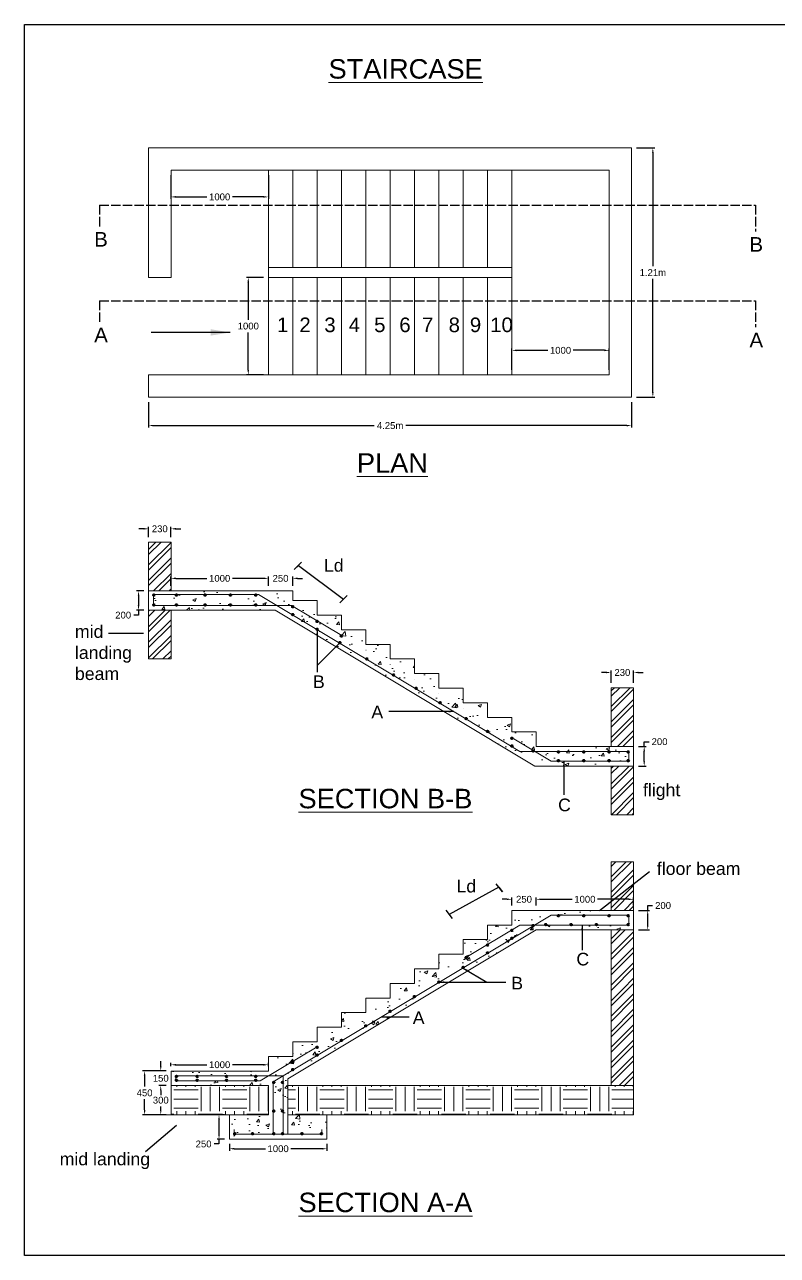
# Model space of a CAD drawing. Header units: millimetres. Extents: x 17969 to 32676, y 4989 to 17633.
# Drawn here: x 17969 to 25699, y 4989 to 17633 of the extents above; entities that cross this region are included whole.
import ezdxf

# ---------------------------------------------------------------- set-up
doc = ezdxf.new("R2010")
doc.units = ezdxf.units.MM
doc.header["$MEASUREMENT"] = 0
doc.linetypes.add('ACAD_ISO02W100', pattern=[15, 12, -3])
doc.styles.get("Standard").update_dxf_attribs({"font": 'arial.ttf'})
doc.dimstyles.get("Standard").update_dxf_attribs({"dimtxt": 70, "dimasz": 50, "dimexe": 20, "dimexo": 50, "dimgap": 30, "dimtad": 0, "dimtih": 1, "dimtoh": 1, "dimdec": 0, "dimzin": 0, "dimdsep": 46, "dimtxsty": 'Standard', "dimcen": 20, "dimadec": 0, "dimazin": 0, "dimtfac": 1, "dimtdec": 0, "dimtofl": 0, "dimtmove": 0, "dimatfit": 3, "dimfxl": 1, "dimtolj": 1, "dimtzin": 0, "dimarcsym": 0})
pattern_1 = [(50, (0, 0), (358.63, -31.376), [37.5, -412.5]), (355, (0, 0), (-69.3757, 376.096), [30, -330]), (100.4514, (29.9, -2.6), (289.2544, 344.72), [31.87, -350.571]), (46.1842, (0, 100), (533.621, -82.76), [56.25, -618.75]), (96.6356, (44.47, 93.1), (467.331, 487.059), [47.805, -525.857]), (351.1842, (0, 100), (467.331, 487.059), [45, -495]), (21, (50, 75), (298.4535, -201.3094), [37.5, -412.5]), (326, (50, 75), (121.6577, 362.575), [30, -330]), (71.4514, (74.87, 58.22), (420.111, 161.2656), [31.87, -350.571]), (37.5, (0, 0), (6.0799, 166.4469), [0, -326, 0, -335, 0, -331.25]), (7.5, (0, 0), (131.5348, 197.2059), [0, -191, 0, -318.5, 0, -126.25]), (327.5, (-111.5, 0), (266.9112, -11.27744), [0, -125, 0, -390, 0, -517.5]), (317.5, (-161.5, 0), (291.593, 50.0525), [0, -162.5, 0, -259, 0, -367.5])]

# ---------------------------------------------------------------- blocks, each defined once
blk = doc.blocks.new('*D4')
at = {"color": 0, "lineweight": -2, "transparency": 16777216}
for p, q in [((19472, 16086), (19472, 15843)), ((20472, 16086), (20472, 15843)), ((19522, 15863), (19841, 15863)), ((20422, 15863), (20103, 15863))]:
    blk.add_line(p, q, dxfattribs=at)
at = {"color": 0, "transparency": 16777216}
for points in [[(19522, 15872), (19522, 15855), (19472, 15863)], [(20422, 15872), (20422, 15855), (20472, 15863)]]:
    blk.add_solid(points, dxfattribs=at)
at = {"layer": 'Defpoints', "color": 0, "transparency": 16777216}
for p in [(19472, 16136), (20472, 16136), (20472, 15863)]:
    blk.add_point(p, dxfattribs=at)
at = {"color": 0, "lineweight": 15, "transparency": 16777216, "insert": (19972, 15863), "char_height": 70, "attachment_point": 5}
blk.add_mtext('\\A1;1000', dxfattribs=at)
blk = doc.blocks.new('*D5')
at = {"color": 0, "lineweight": -2, "transparency": 16777216}
for p, q in [((19242, 13756), (19242, 13494)), ((24202, 13756), (24202, 13494)), ((19292, 13514), (21560, 13514)), ((24152, 13514), (21884, 13514))]:
    blk.add_line(p, q, dxfattribs=at)
at = {"color": 0, "transparency": 16777216}
for points in [[(19292, 13522), (19292, 13506), (19242, 13514)], [(24152, 13522), (24152, 13506), (24202, 13514)]]:
    blk.add_solid(points, dxfattribs=at)
at = {"layer": 'Defpoints', "color": 0, "transparency": 16777216}
for p in [(19242, 13806), (24202, 13806), (24202, 13514)]:
    blk.add_point(p, dxfattribs=at)
at = {"color": 0, "lineweight": 15, "transparency": 16777216, "insert": (21722, 13514), "char_height": 70, "attachment_point": 5}
blk.add_mtext('\\A1;4.25m', dxfattribs=at)
blk = doc.blocks.new('*D7')
at = {"color": 0, "lineweight": -2, "transparency": 16777216}
for p, q in [((20422, 15036), (20246, 15036)), ((20266, 14986), (20266, 14602)), ((20266, 14086), (20266, 14471)), ((20422, 14036), (20246, 14036))]:
    blk.add_line(p, q, dxfattribs=at)
at = {"color": 0, "transparency": 16777216}
for points in [[(20257, 14986), (20274, 14986), (20266, 15036)], [(20257, 14086), (20274, 14086), (20266, 14036)]]:
    blk.add_solid(points, dxfattribs=at)
at = {"layer": 'Defpoints', "color": 0, "transparency": 16777216}
for p in [(20266, 15036), (20472, 15036), (20472, 14036)]:
    blk.add_point(p, dxfattribs=at)
at = {"color": 0, "lineweight": 15, "transparency": 16777216, "insert": (20266, 14536), "char_height": 70, "attachment_point": 5}
blk.add_mtext('\\A1;1000', dxfattribs=at)
blk = doc.blocks.new('*D8')
at = {"color": 0, "lineweight": -2, "transparency": 16777216}
for p, q in [((22972, 14086), (22972, 14307)), ((23972, 14086), (23972, 14307)), ((23022, 14287), (23341, 14287)), ((23922, 14287), (23603, 14287))]:
    blk.add_line(p, q, dxfattribs=at)
at = {"color": 0, "transparency": 16777216}
for points in [[(23022, 14295), (23022, 14278), (22972, 14287)], [(23922, 14295), (23922, 14278), (23972, 14287)]]:
    blk.add_solid(points, dxfattribs=at)
at = {"layer": 'Defpoints', "color": 0, "transparency": 16777216}
for p in [(23972, 14287), (22972, 14036), (23972, 14036)]:
    blk.add_point(p, dxfattribs=at)
at = {"color": 0, "lineweight": 15, "transparency": 16777216, "insert": (23472, 14287), "char_height": 70, "attachment_point": 5}
blk.add_mtext('\\A1;1000', dxfattribs=at)
blk = doc.blocks.new('*D9')
at = {"color": 0, "lineweight": -2, "transparency": 16777216}
for p, q in [((19422, 6733), (19347, 6733)), ((19367, 6683), (19367, 6648)), ((19367, 6483), (19367, 6517)), ((19422, 6433), (19347, 6433))]:
    blk.add_line(p, q, dxfattribs=at)
at = {"color": 0, "transparency": 16777216}
for points in [[(19359, 6683), (19375, 6683), (19367, 6733)], [(19359, 6483), (19375, 6483), (19367, 6433)]]:
    blk.add_solid(points, dxfattribs=at)
at = {"layer": 'Defpoints', "color": 0, "transparency": 16777216}
for p in [(19472, 6733), (19367, 6433), (19472, 6433)]:
    blk.add_point(p, dxfattribs=at)
at = {"color": 0, "lineweight": 15, "transparency": 16777216, "insert": (19367, 6583), "char_height": 70, "attachment_point": 5}
blk.add_mtext('\\A1;300', dxfattribs=at)
blk = doc.blocks.new('*D10')
at = {"color": 0, "lineweight": -2, "transparency": 16777216}
for p, q in [((19367, 6933), (19367, 6983)), ((19422, 6883), (19347, 6883)), ((19422, 6733), (19347, 6733)), ((19367, 6683), (19367, 6633))]:
    blk.add_line(p, q, dxfattribs=at)
at = {"color": 0, "transparency": 16777216}
for points in [[(19359, 6933), (19375, 6933), (19367, 6883)], [(19359, 6683), (19375, 6683), (19367, 6733)]]:
    blk.add_solid(points, dxfattribs=at)
at = {"layer": 'Defpoints', "color": 0, "transparency": 16777216}
for p in [(19367, 6883), (19472, 6883), (19472, 6733)]:
    blk.add_point(p, dxfattribs=at)
at = {"color": 0, "lineweight": 15, "transparency": 16777216, "insert": (19367, 6808), "char_height": 70, "attachment_point": 5}
blk.add_mtext('\\A1;150', dxfattribs=at)
blk = doc.blocks.new('*D11')
at = {"color": 0, "lineweight": -2, "transparency": 16777216}
for p, q in [((19422, 6883), (19181, 6883)), ((19201, 6833), (19201, 6723)), ((19201, 6483), (19201, 6592)), ((19422, 6433), (19181, 6433))]:
    blk.add_line(p, q, dxfattribs=at)
at = {"color": 0, "transparency": 16777216}
for points in [[(19193, 6833), (19210, 6833), (19201, 6883)], [(19193, 6483), (19210, 6483), (19201, 6433)]]:
    blk.add_solid(points, dxfattribs=at)
at = {"layer": 'Defpoints', "color": 0, "transparency": 16777216}
for p in [(19472, 6883), (19201, 6433), (19472, 6433)]:
    blk.add_point(p, dxfattribs=at)
at = {"color": 0, "lineweight": 15, "transparency": 16777216, "insert": (19201, 6658), "char_height": 70, "attachment_point": 5}
blk.add_mtext('\\A1;450', dxfattribs=at)
blk = doc.blocks.new('*D12')
at = {"color": 0, "lineweight": -2, "transparency": 16777216}
for p, q in [((19472, 6933), (19472, 6967)), ((20472, 6933), (20472, 6967)), ((19522, 6947), (19841, 6947)), ((20422, 6947), (20103, 6947))]:
    blk.add_line(p, q, dxfattribs=at)
at = {"color": 0, "transparency": 16777216}
for points in [[(19522, 6955), (19522, 6938), (19472, 6947)], [(20422, 6955), (20422, 6938), (20472, 6947)]]:
    blk.add_solid(points, dxfattribs=at)
at = {"layer": 'Defpoints', "color": 0, "transparency": 16777216}
for p in [(19472, 6947), (19472, 6883), (20472, 6883)]:
    blk.add_point(p, dxfattribs=at)
at = {"color": 0, "lineweight": 15, "transparency": 16777216, "insert": (19972, 6947), "char_height": 70, "attachment_point": 5}
blk.add_mtext('\\A1;1000', dxfattribs=at)
blk = doc.blocks.new('*D13')
at = {"color": 0, "lineweight": -2, "transparency": 16777216}
for p, q in [((23942, 10977), (23892, 10977)), ((23992, 10871), (23992, 10997)), ((24222, 10871), (24222, 10997)), ((24272, 10977), (24322, 10977))]:
    blk.add_line(p, q, dxfattribs=at)
at = {"color": 0, "transparency": 16777216}
for points in [[(23942, 10985), (23942, 10969), (23992, 10977)], [(24272, 10985), (24272, 10969), (24222, 10977)]]:
    blk.add_solid(points, dxfattribs=at)
at = {"layer": 'Defpoints', "color": 0, "transparency": 16777216}
for p in [(24222, 10977), (23992, 10821), (24222, 10821)]:
    blk.add_point(p, dxfattribs=at)
at = {"color": 0, "lineweight": 15, "transparency": 16777216, "insert": (24107, 10977), "char_height": 70, "attachment_point": 5}
blk.add_mtext('\\A1;230', dxfattribs=at)
blk = doc.blocks.new('*D14')
at = {"color": 0, "lineweight": -2, "transparency": 16777216}
for p, q in [((20072, 6133), (20072, 6064)), ((20122, 6084), (20441, 6084)), ((21022, 6084), (20703, 6084)), ((21072, 6133), (21072, 6064))]:
    blk.add_line(p, q, dxfattribs=at)
at = {"color": 0, "transparency": 16777216}
for points in [[(20122, 6093), (20122, 6076), (20072, 6084)], [(21022, 6093), (21022, 6076), (21072, 6084)]]:
    blk.add_solid(points, dxfattribs=at)
at = {"layer": 'Defpoints', "color": 0, "transparency": 16777216}
for p in [(20072, 6183), (21072, 6183), (21072, 6084)]:
    blk.add_point(p, dxfattribs=at)
at = {"color": 0, "lineweight": 15, "transparency": 16777216, "insert": (20572, 6084), "char_height": 70, "attachment_point": 5}
blk.add_mtext('\\A1;1000', dxfattribs=at)
blk = doc.blocks.new('*D15')
at = {"color": 0, "lineweight": -2, "transparency": 16777216}
for p, q in [((24272, 8533), (24387, 8533)), ((24367, 8533), (24367, 8583)), ((24367, 8583), (24417, 8583)), ((24367, 8383), (24367, 8483)), ((24272, 8333), (24387, 8333))]:
    blk.add_line(p, q, dxfattribs=at)
at = {"color": 0, "transparency": 16777216}
for points in [[(24359, 8483), (24375, 8483), (24367, 8533)], [(24359, 8383), (24375, 8383), (24367, 8333)]]:
    blk.add_solid(points, dxfattribs=at)
at = {"layer": 'Defpoints', "color": 0, "transparency": 16777216}
for p in [(24222, 8533), (24367, 8533), (24222, 8333)]:
    blk.add_point(p, dxfattribs=at)
at = {"color": 0, "lineweight": 15, "transparency": 16777216, "insert": (24525, 8583), "char_height": 70, "attachment_point": 5}
blk.add_mtext('\\A1;200', dxfattribs=at)
blk = doc.blocks.new('*D16')
at = {"color": 0, "lineweight": -2, "transparency": 16777216}
for p, q in [((23222, 8583), (23222, 8667)), ((23272, 8647), (23591, 8647)), ((24172, 8647), (23853, 8647)), ((24222, 8583), (24222, 8667))]:
    blk.add_line(p, q, dxfattribs=at)
at = {"color": 0, "transparency": 16777216}
for points in [[(23272, 8655), (23272, 8639), (23222, 8647)], [(24172, 8655), (24172, 8639), (24222, 8647)]]:
    blk.add_solid(points, dxfattribs=at)
at = {"layer": 'Defpoints', "color": 0, "transparency": 16777216}
for p in [(24222, 8647), (23222, 8533), (24222, 8533)]:
    blk.add_point(p, dxfattribs=at)
at = {"color": 0, "lineweight": 15, "transparency": 16777216, "insert": (23722, 8647), "char_height": 70, "attachment_point": 5}
blk.add_mtext('\\A1;1000', dxfattribs=at)
blk = doc.blocks.new('*D17')
at = {"color": 0, "lineweight": -2, "transparency": 16777216}
for p, q in [((22922, 8647), (22872, 8647)), ((22972, 8583), (22972, 8667)), ((23222, 8583), (23222, 8667)), ((23272, 8647), (23322, 8647))]:
    blk.add_line(p, q, dxfattribs=at)
at = {"color": 0, "transparency": 16777216}
for points in [[(22922, 8655), (22922, 8639), (22972, 8647)], [(23272, 8655), (23272, 8639), (23222, 8647)]]:
    blk.add_solid(points, dxfattribs=at)
at = {"layer": 'Defpoints', "color": 0, "transparency": 16777216}
for p in [(23222, 8647), (22972, 8533), (23222, 8533)]:
    blk.add_point(p, dxfattribs=at)
at = {"color": 0, "lineweight": 15, "transparency": 16777216, "insert": (23097, 8647), "char_height": 70, "attachment_point": 5}
blk.add_mtext('\\A1;250', dxfattribs=at)
blk = doc.blocks.new('*D18')
at = {"color": 0, "lineweight": -2, "transparency": 16777216}
for p, q in [((19472, 11866), (19472, 11964)), ((19522, 11944), (19841, 11944)), ((20422, 11944), (20103, 11944)), ((20472, 11866), (20472, 11964))]:
    blk.add_line(p, q, dxfattribs=at)
at = {"color": 0, "transparency": 16777216}
for points in [[(19522, 11953), (19522, 11936), (19472, 11944)], [(20422, 11953), (20422, 11936), (20472, 11944)]]:
    blk.add_solid(points, dxfattribs=at)
at = {"layer": 'Defpoints', "color": 0, "transparency": 16777216}
for p in [(20472, 11944), (19472, 11816), (20472, 11816)]:
    blk.add_point(p, dxfattribs=at)
at = {"color": 0, "lineweight": 15, "transparency": 16777216, "insert": (19972, 11944), "char_height": 70, "attachment_point": 5}
blk.add_mtext('\\A1;1000', dxfattribs=at)
blk = doc.blocks.new('*D19')
at = {"color": 0, "lineweight": -2, "transparency": 16777216}
for p, q in [((20422, 11944), (20372, 11944)), ((20472, 11866), (20472, 11964)), ((20722, 11866), (20722, 11964)), ((20772, 11944), (20822, 11944))]:
    blk.add_line(p, q, dxfattribs=at)
at = {"color": 0, "transparency": 16777216}
for points in [[(20422, 11953), (20422, 11936), (20472, 11944)], [(20772, 11953), (20772, 11936), (20722, 11944)]]:
    blk.add_solid(points, dxfattribs=at)
at = {"layer": 'Defpoints', "color": 0, "transparency": 16777216}
for p in [(20472, 11944), (20472, 11816), (20722, 11816)]:
    blk.add_point(p, dxfattribs=at)
at = {"color": 0, "lineweight": 15, "transparency": 16777216, "insert": (20597, 11944), "char_height": 70, "attachment_point": 5}
blk.add_mtext('\\A1;250', dxfattribs=at)
blk = doc.blocks.new('*D20')
at = {"color": 0, "lineweight": -2, "transparency": 16777216}
for p, q in [((19192, 12453), (19142, 12453)), ((19242, 12366), (19242, 12473)), ((19472, 12366), (19472, 12473)), ((19522, 12453), (19572, 12453))]:
    blk.add_line(p, q, dxfattribs=at)
at = {"color": 0, "transparency": 16777216}
for points in [[(19192, 12462), (19192, 12445), (19242, 12453)], [(19522, 12462), (19522, 12445), (19472, 12453)]]:
    blk.add_solid(points, dxfattribs=at)
at = {"layer": 'Defpoints', "color": 0, "transparency": 16777216}
for p in [(19472, 12453), (19242, 12316), (19472, 12316)]:
    blk.add_point(p, dxfattribs=at)
at = {"color": 0, "lineweight": 15, "transparency": 16777216, "insert": (19357, 12453), "char_height": 70, "attachment_point": 5}
blk.add_mtext('\\A1;230', dxfattribs=at)
blk = doc.blocks.new('*D21')
at = {"color": 0, "lineweight": -2, "transparency": 16777216}
for p, q in [((20022, 6433), (19945, 6433)), ((19965, 6383), (19965, 6233)), ((19965, 6133), (19915, 6133)), ((20022, 6183), (19945, 6183)), ((19965, 6183), (19965, 6133))]:
    blk.add_line(p, q, dxfattribs=at)
at = {"color": 0, "transparency": 16777216}
for points in [[(19957, 6383), (19974, 6383), (19965, 6433)], [(19957, 6233), (19974, 6233), (19965, 6183)]]:
    blk.add_solid(points, dxfattribs=at)
at = {"layer": 'Defpoints', "color": 0, "transparency": 16777216}
for p in [(20072, 6433), (19965, 6183), (20072, 6183)]:
    blk.add_point(p, dxfattribs=at)
at = {"color": 0, "lineweight": 15, "transparency": 16777216, "insert": (19807, 6133), "char_height": 70, "attachment_point": 5}
blk.add_mtext('\\A1;250', dxfattribs=at)
blk = doc.blocks.new('*D22')
at = {"color": 0, "lineweight": -2, "transparency": 16777216}
for p, q in [((24331, 10216), (24331, 10266)), ((24331, 10266), (24381, 10266)), ((24272, 10216), (24351, 10216)), ((24331, 10066), (24331, 10166)), ((24272, 10016), (24351, 10016))]:
    blk.add_line(p, q, dxfattribs=at)
at = {"color": 0, "transparency": 16777216}
for points in [[(24323, 10166), (24340, 10166), (24331, 10216)], [(24323, 10066), (24340, 10066), (24331, 10016)]]:
    blk.add_solid(points, dxfattribs=at)
at = {"layer": 'Defpoints', "color": 0, "transparency": 16777216}
for p in [(24222, 10216), (24331, 10216), (24222, 10016)]:
    blk.add_point(p, dxfattribs=at)
at = {"color": 0, "lineweight": 15, "transparency": 16777216, "insert": (24489, 10266), "char_height": 70, "attachment_point": 5}
blk.add_mtext('\\A1;200', dxfattribs=at)
blk = doc.blocks.new('*D23')
at = {"color": 0, "lineweight": -2, "transparency": 16777216}
for p, q in [((19192, 11816), (19119, 11816)), ((19139, 11766), (19139, 11666)), ((19139, 11566), (19089, 11566)), ((19192, 11616), (19119, 11616)), ((19139, 11616), (19139, 11566))]:
    blk.add_line(p, q, dxfattribs=at)
at = {"color": 0, "transparency": 16777216}
for points in [[(19131, 11766), (19147, 11766), (19139, 11816)], [(19131, 11666), (19147, 11666), (19139, 11616)]]:
    blk.add_solid(points, dxfattribs=at)
at = {"layer": 'Defpoints', "color": 0, "transparency": 16777216}
for p in [(19242, 11816), (19139, 11616), (19242, 11616)]:
    blk.add_point(p, dxfattribs=at)
at = {"color": 0, "lineweight": 15, "transparency": 16777216, "insert": (18981, 11566), "char_height": 70, "attachment_point": 5}
blk.add_mtext('\\A1;200', dxfattribs=at)
blk = doc.blocks.new('*D25')
at = {"color": 0, "lineweight": -2, "transparency": 16777216}
for p, q in [((24252, 16366), (24440, 16366)), ((24420, 16316), (24420, 15151)), ((24420, 13856), (24420, 15021)), ((24252, 13806), (24440, 13806))]:
    blk.add_line(p, q, dxfattribs=at)
at = {"color": 0, "transparency": 16777216}
for points in [[(24412, 16316), (24428, 16316), (24420, 16366)], [(24412, 13856), (24428, 13856), (24420, 13806)]]:
    blk.add_solid(points, dxfattribs=at)
at = {"layer": 'Defpoints', "color": 0, "transparency": 16777216}
for p in [(24202, 16366), (24202, 13806), (24420, 13806)]:
    blk.add_point(p, dxfattribs=at)
at = {"color": 0, "transparency": 16777216, "insert": (24420, 15086), "char_height": 70, "attachment_point": 5}
blk.add_mtext('\\A1;1.21m', dxfattribs=at)

msp = doc.modelspace()

# ---------------------------------------------------------------- hatches: boundary and pattern name
at = {"lineweight": 15}
h = msp.add_hatch(dxfattribs=at)
h.set_pattern_fill('ANSI32', color=256, scale=300)
h.paths.add_polyline_path([(24222.3, 10016.2), (23992.3, 10016.2), (23992.3, 9516.2), (24222.3, 9516.2)])
h.paths.add_polyline_path([(24222.3, 10821.1), (23992.3, 10821.1), (23992.3, 10216.2), (24222.3, 10216.2)])
h.paths.add_polyline_path([(24222.3, 9032.7), (23992.3, 9032.7), (23992.3, 8532.7), (24222.3, 8532.7)])
h.paths.add_polyline_path([(24222.3, 8332.7), (23992.3, 8332.7), (23992.3, 7727.8), (24222.3, 7727.8)])
h.paths.add_polyline_path([(19472.3, 11616.2), (19242.3, 11616.2), (19242.3, 11116.2), (19472.3, 11116.2)])
h.paths.add_polyline_path([(19472.3, 12316.2), (19242.3, 12316.2), (19242.3, 11816.2), (19472.3, 11816.2)])
h = msp.add_hatch(dxfattribs=at)
h.set_pattern_fill('AR-CONC', color=256, scale=50)
h.set_pattern_definition(pattern_1)
h.paths.add_polyline_path([(19242.3, 11816.2), (19242.3, 11616.2), (20541.8, 11616.2), (23208.5, 10016.2), (23222.3, 10016.2), (24222.3, 10016.2), (24222.3, 10216.2), (24199, 10216.2), (23222.3, 10216.2), (23222.3, 10366.2), (22972.3, 10366.2), (22972.3, 10516.2), (22722.3, 10516.2), (22722.3, 10666.2), (22472.3, 10666.2), (22472.3, 10816.2), (22222.3, 10816.2), (22222.3, 10966.2), (21972.3, 10966.2), (21972.3, 11116.2), (21722.3, 11116.2), (21722.3, 11266.2), (21472.3, 11266.2), (21472.3, 11416.2), (21222.3, 11416.2), (21222.3, 11566.2), (20972.3, 11566.2), (20972.3, 11716.2), (20722.3, 11716.2), (20722.3, 11816.2), (20722, 11816.2)])
h.paths.add_polyline_path([(20708.5, 11666.2), (21224.9, 11356.4, -0.2634471), (21227.3, 11352.1, -1), (21217.3, 11352.1, -0.4142136), (21222.3, 11357.1), (21222.3, 11357.9), (20974.9, 11506.4, -0.2634471), (20977.3, 11502.1, -1), (20967.3, 11502.1, -0.5829709), (20974.9, 11506.4), (20724.9, 11656.4, -0.2634471), (20727.3, 11652.1, -1), (20717.3, 11652.1, -0.5829709), (20724.9, 11656.4), (20708.5, 11666.2), (20555.7, 11666.2), (20719.7, 11567.8, -0.2634471), (20717.3, 11572, -1), (20727.3, 11572, -0.5829709), (20719.7, 11567.8), (20969.7, 11417.8, -0.2634471), (20967.3, 11422, -1), (20977.3, 11422, -0.5829709), (20969.7, 11417.8), (20555.7, 11666.2), (19522.3, 11666.2), (19292.3, 11666.2), (19292.3, 11777.9), (20369.5, 11777.9), (20555.7, 11666.2)], flags=16)
h.paths.add_polyline_path([(20337.3, 11772.9, -1), (20347.3, 11772.9, -1)], flags=16)
h.paths.add_polyline_path([(20347.3, 11671.2, -1), (20337.3, 11671.2, -1)], flags=0)
h.paths.add_polyline_path([(20077.3, 11772.9, -1), (20087.3, 11772.9, -1)], flags=16)
h.paths.add_polyline_path([(20077.3, 11671.2, -1), (20087.3, 11671.2, -1)], flags=0)
h.paths.add_polyline_path([(19817.3, 11772.9, -1), (19827.3, 11772.9, -1)], flags=16)
h.paths.add_polyline_path([(19817.3, 11671.2, -1), (19827.3, 11671.2, -1)], flags=0)
h.paths.add_polyline_path([(19522.8, 11772.9, -1), (19532.8, 11772.9, -1)], flags=16)
h.paths.add_polyline_path([(19522.8, 11671.2, -1), (19532.8, 11671.2, -1)], flags=0)
h.paths.add_polyline_path([(19292.3, 11772.9, -1), (19302.3, 11772.9, -1)], flags=16)
h.paths.add_polyline_path([(19292.3, 11671.2, -1), (19302.3, 11671.2, -1)], flags=16)
h.paths.add_polyline_path([(23455.2, 10161.2, -1), (23445.2, 10161.2, -1)], flags=16)
h.paths.add_polyline_path([(23455.2, 10071.2, -1), (23445.2, 10071.2, -1)], flags=16)
h.paths.add_polyline_path([(23715.2, 10161.2, -1), (23705.2, 10161.2, -1)], flags=16)
h.paths.add_polyline_path([(23715.2, 10071.2, -1), (23705.2, 10071.2, -1)], flags=16)
h.paths.add_polyline_path([(23975.2, 10161.2, -1), (23965.2, 10161.2, -1)], flags=16)
h.paths.add_polyline_path([(23975.2, 10071.2, -1), (23965.2, 10071.2, -1)], flags=16)
h.paths.add_polyline_path([(24172.3, 10161.2, -1), (24162.3, 10161.2, -1)], flags=16)
h.paths.add_polyline_path([(24172.3, 10071.2, -1), (24162.3, 10071.2, -1)], flags=16)
h = msp.add_hatch(dxfattribs=at)
h.set_pattern_fill('AR-CONC', color=256, scale=50)
h.set_pattern_definition(pattern_1)
h.paths.add_polyline_path([(24172.3, 10161.2, -1), (24162.3, 10161.2, -0.4142136), (24167.3, 10166.2), (23970.2, 10166.2, -0.4142136), (23975.2, 10161.2, -1), (23965.2, 10161.2, -0.4142136), (23970.2, 10166.2), (23710.2, 10166.2, -0.4142136), (23715.2, 10161.2, -1), (23705.2, 10161.2, -0.4142136), (23710.2, 10166.2), (23450.2, 10166.2, -0.4142136), (23455.2, 10161.2, -1), (23445.2, 10161.2, -0.4142136), (23450.2, 10166.2), (23208.5, 10166.2), (23375.1, 10066.2), (23450.2, 10066.2, -0.4142136), (23445.2, 10071.2, -1), (23455.2, 10071.2, -0.4142136), (23450.2, 10066.2), (23710.2, 10066.2, -0.4142136), (23705.2, 10071.2, -1), (23715.2, 10071.2, -0.4142136), (23710.2, 10066.2), (23970.2, 10066.2, -0.4142136), (23965.2, 10071.2, -1), (23975.2, 10071.2, -0.4142136), (23970.2, 10066.2), (24167.3, 10066.2, -0.4142136), (24162.3, 10071.2, -1), (24172.3, 10071.2)])
h.paths.add_polyline_path([(20369.5, 11777.9), (20342.3, 11777.9, -0.4171541), (20347.3, 11772.9, -1), (20337.3, 11772.9, -0.4112791), (20342.3, 11777.9), (20082.3, 11777.9, -0.4171541), (20087.3, 11772.9, -1), (20077.3, 11772.9, -0.4112791), (20082.3, 11777.9), (19822.3, 11777.9, -0.4171541), (19827.3, 11772.9, -1), (19817.3, 11772.9, -0.4112791), (19822.3, 11777.9), (19527.8, 11777.9, -0.4142136), (19532.8, 11772.9, -1), (19522.8, 11772.9, -0.4142136), (19527.8, 11777.9), (19297.3, 11777.9, -0.4142136), (19302.3, 11772.9, -1), (19292.3, 11772.9), (19292.3, 11670.8, -1.0384159), (19302.3, 11671.2, -0.4142136), (19297.3, 11666.2), (19527.8, 11666.2, -0.4142136), (19522.8, 11671.2, -1), (19532.8, 11671.2, -0.4142136), (19527.8, 11666.2), (19822.3, 11666.2, -0.4142136), (19817.3, 11671.2, -1), (19827.3, 11671.2, -0.4142136), (19822.3, 11666.2), (20082.3, 11666.2, -0.4142136), (20077.3, 11671.2, -1), (20087.3, 11671.2, -0.4142136), (20082.3, 11666.2), (20342.3, 11666.2, -0.4142136), (20337.3, 11671.2, -1), (20347.3, 11671.2, -0.4142136), (20342.3, 11666.2), (20541.8, 11666.2), (20555.7, 11666.2)])
h = msp.add_hatch(dxfattribs=at)
h.set_pattern_fill('AR-CONC', color=256, scale=50)
h.set_pattern_definition(pattern_1)
h.paths.add_polyline_path([(23222.3, 8332.7), (24222.3, 8332.7), (24222.3, 8532.7), (23222.3, 8532.7), (22972.3, 8532.7), (22972.3, 8382.7), (22722.3, 8382.7), (22722.3, 8232.7), (22472.3, 8232.7), (22472.3, 8082.7), (22222.3, 8082.7), (22222.3, 7932.7), (21972.3, 7932.7), (21972.3, 7782.7), (21722.3, 7782.7), (21722.3, 7632.7), (21472.3, 7632.7), (21472.3, 7482.7), (21222.3, 7482.7), (21222.3, 7332.7), (20972.3, 7332.7), (20972.3, 7182.7), (20722.3, 7182.7), (20722.3, 7032.7), (20472.3, 7032.7), (20472.3, 6882.7), (19472.3, 6882.7), (19472.3, 6732.7), (20472.3, 6732.7), (20472.3, 6432.7), (20522.3, 6432.7), (20522.3, 6766, -1), (20532.3, 6766, -1), (20522.3, 6766), (20522.3, 6471, -1), (20532.3, 6471, -1), (20522.3, 6471), (20522.3, 6432.7), (20672.3, 6432.7), (20672.3, 6802.7)])
h.paths.add_polyline_path([(22472.3, 7941), (22472.3, 7941.9, -0.4142136), (22467.3, 7946.9, -1), (22477.3, 7946.9, -0.2634471), (22474.9, 7942.6), (22724.9, 8092.6, -0.5829709), (22717.3, 8096.9, -1), (22727.3, 8096.9, -0.2634471), (22724.9, 8092.6), (22974.9, 8242.6, -0.5829709), (22967.3, 8246.9, -1), (22977.3, 8246.9, -0.2634471), (22974.9, 8242.6), (23192.7, 8373.4, -0.5829709), (23185.2, 8377.6, -0.4142136), (23190.2, 8382.6), (23055.7, 8382.7), (22969.7, 8331.2, -0.5829709), (22977.3, 8326.9, -1), (22967.3, 8326.9, -0.2634471), (22969.7, 8331.2), (22719.7, 8181.2, -0.5829709), (22727.3, 8176.9, -1), (22717.3, 8176.9, -0.2634471), (22719.7, 8181.2), (22499.3, 8048.9, -0.5829709), (22506.9, 8044.6, -1), (22496.9, 8044.6, -0.2634471), (22499.3, 8048.9), (23055.7, 8382.7), (23208.5, 8382.7), (23375.1, 8482.7), (24172.3, 8482.7), (24172.3, 8382.7), (23208.5, 8382.7), (20625.1, 6832.7), (20472.3, 6832.7), (20389, 6782.7), (19522.3, 6782.7), (19522.3, 6832.7), (20472.3, 6832.7), (20969.7, 7131.2, -0.5829709), (20977.3, 7126.9, -1), (20967.3, 7126.9, -0.2634471), (20969.7, 7131.2), (20719.7, 6981.2, -0.5829709), (20727.3, 6976.9, -1), (20717.3, 6976.9, -0.2634471), (20719.7, 6981.2), (20472.3, 6832.7), (20625.1, 6832.7), (20724.9, 6892.6, -0.5829709), (20717.3, 6896.9, -1), (20727.3, 6896.9, -0.2634471), (20724.9, 6892.6), (20974.9, 7042.6, -0.5829709), (20967.3, 7046.9, -1), (20977.3, 7046.9, -0.2634471), (20974.9, 7042.6), (21222.3, 7191), (21222.3, 7191.9, -0.4142136), (21217.3, 7196.9, -1), (21227.3, 7196.9, -0.2634471), (21224.9, 7192.6), (21472.3, 7341), (21472.3, 7341.9, -0.4142136), (21467.3, 7346.9, -1), (21477.3, 7346.9, -0.2634471), (21474.9, 7342.6), (21722.3, 7491), (21722.3, 7491.9, -0.4142136), (21717.3, 7496.9, -1), (21727.3, 7496.9, -0.2634471), (21724.9, 7492.6), (21972.3, 7641), (21972.3, 7641.9, -0.4142136), (21967.3, 7646.9, -1), (21977.3, 7646.9, -0.2634471), (21974.9, 7642.6), (22222.3, 7791), (22222.3, 7791.9, -0.4142136), (22217.3, 7796.9, -1), (22227.3, 7796.9, -0.2634471), (22224.9, 7792.6)], flags=16)
h.paths.add_polyline_path([(23325.2, 8387.7, -1), (23315.2, 8387.7, -1)], flags=0)
h.paths.add_polyline_path([(23455.2, 8477.7, -1), (23445.2, 8477.7, -1)], flags=16)
h.paths.add_polyline_path([(23585.2, 8387.7, -1), (23575.2, 8387.7, -1)], flags=0)
h.paths.add_polyline_path([(23715.2, 8477.7, -1), (23705.2, 8477.7, -1)], flags=16)
h.paths.add_polyline_path([(23845.2, 8387.7, -1), (23835.2, 8387.7, -1)], flags=0)
h.paths.add_polyline_path([(23975.2, 8477.7, -1), (23965.2, 8477.7, -1)], flags=16)
h.paths.add_polyline_path([(24172.3, 8387.7, -1), (24162.3, 8387.7, -1)], flags=16)
h.paths.add_polyline_path([(24172.3, 8477.7, -1), (24162.3, 8477.7, -1)], flags=16)
h.paths.add_polyline_path([(20622.3, 6766, -1), (20612.3, 6766, -1)], flags=16)
h.paths.add_polyline_path([(20622.3, 6471, -1), (20612.3, 6471, -1)], flags=16)
h.paths.add_polyline_path([(20337.3, 6827.7, -1), (20347.3, 6827.7, -1)], flags=0)
h.paths.add_polyline_path([(20337.3, 6787.7, -1), (20347.3, 6787.7, -1)], flags=16)
h.paths.add_polyline_path([(20037.3, 6827.7, -1), (20047.3, 6827.7, -1)], flags=0)
h.paths.add_polyline_path([(20037.3, 6787.7, -1), (20047.3, 6787.7, -1)], flags=16)
h.paths.add_polyline_path([(19737.3, 6827.7, -1), (19747.3, 6827.7, -1)], flags=0)
h.paths.add_polyline_path([(19737.3, 6787.7, -1), (19747.3, 6787.7, -1)], flags=16)
h.paths.add_polyline_path([(19522.3, 6827.7, -1), (19532.3, 6827.7, -1)], flags=16)
h.paths.add_polyline_path([(19522.3, 6787.7, -1), (19532.3, 6787.7, -1)], flags=16)
h = msp.add_hatch(dxfattribs=at)
h.set_pattern_fill('ANSI32', color=256, scale=300)
h.paths.add_polyline_path([(24222.3, 7727.8), (23992.3, 7727.8), (23992.3, 6732.7), (24222.3, 6732.7)])
h = msp.add_hatch(dxfattribs=at)
h.set_pattern_fill('EARTH', color=256, scale=1000)
h.paths.add_polyline_path([(20472.3, 6732.7), (19472.3, 6732.7), (19472.3, 6432.7), (20472.3, 6432.7)])
h.paths.add_polyline_path([(24222.3, 6732.7), (20672.3, 6732.7), (20672.3, 6432.7), (21529.4, 6432.7), (24222.3, 6432.7)])
h = msp.add_hatch(dxfattribs=at)
h.set_pattern_fill('AR-CONC', color=256, scale=50)
h.paths.add_polyline_path([(20522.3, 6432.7), (20472.3, 6432.7), (20072.3, 6432.7), (20072.3, 6182.7), (21072.3, 6182.7), (21072.3, 6432.7), (20672.3, 6432.7), (20672.3, 6232.7), (20817.3, 6232.7, -0.4142136), (20812.3, 6237.7, -1), (20822.3, 6237.7, -0.4142136), (20817.3, 6232.7), (21017.2, 6232.7, -0.4142136), (21012.2, 6237.7, -1), (21022.2, 6237.7), (21022.3, 6282.7), (21022.3, 6232.7), (20122.3, 6232.7), (20122.3, 6237.7, -1), (20132.3, 6237.7, -0.4142136), (20127.3, 6232.7), (20310.1, 6232.7, -0.4142136), (20305.1, 6237.7, -1), (20315.1, 6237.7, -0.4142136), (20310.1, 6232.7), (20522.3, 6232.7)])

# ---------------------------------------------------------------- linework, layer by layer
for p, q in [((19242.3, 16366.3), (24202.3, 16366.3)), ((19242.3, 16366.3), (19242.3, 15036.3)), ((24202.3, 16366.3), (24202.3, 13806.3)), ((19472.3, 16136.3), (23972.3, 16136.3)), ((19472.3, 16136.3), (19472.3, 15036.3)), ((23972.3, 16136.3), (23972.3, 14036.3)), ((20472.3, 15136.3), (22972.3, 15136.3)), ((20472.3, 15136.3), (20472.3, 14036.3)), ((22972.3, 15136.3), (22972.3, 14036.3)), ((19242.3, 15036.3), (19472.3, 15036.3)), ((20472.3, 15036.3), (22972.3, 15036.3)), ((20722.3, 15036.3), (20722.3, 14036.3)), ((20972.3, 15036.3), (20972.3, 14036.3)), ((20972.3, 15036.3), (20972.3, 14036.3)), ((21222.3, 15036.3), (21222.3, 14036.3)), ((21472.3, 15036.3), (21472.3, 14036.3)), ((21722.3, 15036.3), (21722.3, 14036.3)), ((21972.3, 15036.3), (21972.3, 14036.3)), ((22222.3, 15036.3), (22222.3, 14036.3)), ((22472.3, 15036.3), (22472.3, 14036.3)), ((22722.3, 15036.3), (22722.3, 14036.3)), ((19242.3, 14036.3), (23972.3, 14036.3)), ((19242.3, 14036.3), (19242.3, 13806.3)), ((19242.3, 13806.3), (24202.3, 13806.3)), ((19472.3, 12316.2), (19242.3, 12316.2)), ((19242.3, 12316.2), (19242.3, 11816.2)), ((19472.3, 11816.2), (19472.3, 12316.2)), ((20722.3, 11816.2), (19242.3, 11816.2)), ((19242.3, 11816.2), (19242.3, 11616.2)), ((20369.5, 11777.9), (19292.3, 11777.9)), ((19292.3, 11777.9), (19292.3, 11666.2)), ((20369.5, 11777.9), (22499.3, 10500)), ((20722.3, 11816.2), (20722, 11816.2)), ((20722.3, 11816.2), (20722.3, 11716.2)), ((20722.3, 11816.2), (20722.3, 11815.7)), ((19292.3, 11666.2), (20541.8, 11666.2)), ((20708.5, 11666.2), (19522.3, 11666.2)), ((20708.5, 11666.2), (21224.9, 11356.4)), ((20722.3, 11716.2), (20972.3, 11716.2)), ((20972.3, 11716.2), (20972.3, 11566.2)), ((19242.3, 11616.2), (20541.8, 11616.2)), ((19242.3, 11616.2), (19242.3, 11116.2)), ((19472.3, 11116.2), (19472.3, 11616.2)), ((20541.8, 11616.2), (23208.5, 10016.2)), ((20972.3, 11566.2), (21222.3, 11566.2)), ((21222.3, 11566.2), (21222.3, 11416.2)), ((21222.3, 11416.2), (21472.3, 11416.2)), ((21472.3, 11416.2), (21472.3, 11266.2)), ((21222.3, 11357.9), (21222.3, 11357.1)), ((21472.3, 11266.2), (21722.3, 11266.2)), ((21722.3, 11266.2), (21722.3, 11116.2)), ((21472.3, 11207.9), (21472.3, 11207.1)), ((21472.3, 11207.9), (21474.9, 11206.4)), ((19242.3, 11116.2), (19472.3, 11116.2)), ((21722.3, 11116.2), (21972.3, 11116.2)), ((21722.3, 11057.9), (21722.3, 11057.1)), ((21972.3, 11116.2), (21972.3, 10966.2)), ((21972.3, 10966.2), (22222.3, 10966.2)), ((21972.3, 10907.9), (21972.3, 10907.1)), ((22222.3, 10966.2), (22222.3, 10816.2)), ((22222.3, 10816.2), (22472.3, 10816.2)), ((22222.3, 10757.9), (22222.3, 10757.1)), ((22472.3, 10816.2), (22472.3, 10666.2)), ((23992.3, 10216.2), (23992.3, 10821.1)), ((23992.3, 10821.1), (24222.3, 10821.1)), ((24222.3, 10216.2), (24222.3, 10821.1)), ((22472.3, 10666.2), (22722.3, 10666.2)), ((22722.3, 10666.2), (22722.3, 10516.2)), ((22472.3, 10607.9), (22472.3, 10607.1)), ((23055.7, 10166.2), (22499.3, 10500)), ((22722.3, 10516.2), (22972.3, 10516.2)), ((22972.3, 10516.2), (22972.3, 10366.2)), ((22972.3, 10366.2), (23222.3, 10366.2)), ((22974.9, 10306.4), (23375.1, 10066.2)), ((23222.3, 10366.2), (23222.3, 10216.2)), ((24172.3, 10166.2), (23055.7, 10166.2)), ((24222.3, 10216.2), (23222.3, 10216.2)), ((24172.3, 10066.2), (24172.3, 10166.2)), ((24222.3, 10216.2), (24199, 10216.2)), ((24222.3, 10016.2), (24222.3, 10216.2)), ((23208.5, 10016.2), (23222.3, 10016.2)), ((23222.3, 10016.2), (24222.3, 10016.2)), ((23375.1, 10066.2), (24172.3, 10066.2)), ((23992.3, 9516.2), (23992.3, 10016.2)), ((24222.3, 10016.2), (24222.3, 9516.2)), ((24222.3, 9516.2), (23992.3, 9516.2)), ((24222.3, 9032.7), (23992.3, 9032.7)), ((23992.3, 9032.7), (23992.3, 8532.7)), ((24222.3, 8532.7), (24222.3, 9032.7)), ((20522.3, 6771), (23375.1, 8482.7)), ((22972.3, 8532.7), (23222.3, 8532.7)), ((22972.3, 8382.7), (22972.3, 8532.7)), ((23222.3, 8532.7), (24222.3, 8532.7)), ((23375.1, 8482.7), (24172.3, 8482.7)), ((24172.3, 8482.7), (24172.3, 8382.7)), ((24222.3, 8532.7), (24222.3, 8332.7)), ((23055.7, 8382.7), (22499.3, 8048.9)), ((22722.3, 8382.7), (22972.3, 8382.7)), ((22722.3, 8232.7), (22722.3, 8382.7)), ((24172.3, 8382.7), (23055.7, 8382.7)), ((20672.3, 6802.7), (23222.3, 8332.7)), ((22472.3, 8232.7), (22722.3, 8232.7)), ((22472.3, 8082.7), (22472.3, 8232.7)), ((24222.3, 8332.7), (23222.3, 8332.7)), ((23992.3, 8332.7), (23992.3, 6732.7)), ((24222.3, 8332.7), (24222.3, 6432.7)), ((22222.3, 8082.7), (22472.3, 8082.7)), ((22222.3, 7932.7), (22222.3, 8082.7)), ((21972.3, 7932.7), (22222.3, 7932.7)), ((21972.3, 7782.7), (21972.3, 7932.7)), ((22472.3, 7941), (22472.3, 7941.9)), ((21722.3, 7782.7), (21972.3, 7782.7)), ((21722.3, 7632.7), (21722.3, 7782.7)), ((22222.3, 7791), (22222.3, 7791.9)), ((21472.3, 7632.7), (21722.3, 7632.7)), ((21472.3, 7482.7), (21472.3, 7632.7)), ((21972.3, 7641), (21972.3, 7641.9)), ((21222.3, 7482.7), (21472.3, 7482.7)), ((21222.3, 7332.7), (21222.3, 7482.7)), ((21722.3, 7491), (21722.3, 7491.9)), ((21472.3, 7341), (21472.3, 7341.9)), ((20972.3, 7332.7), (21222.3, 7332.7)), ((20972.3, 7182.7), (20972.3, 7332.7)), ((20389, 6782.7), (20972.3, 7132.7)), ((20722.3, 7182.7), (20972.3, 7182.7)), ((20722.3, 7032.7), (20722.3, 7182.7)), ((21222.3, 7191), (21222.3, 7191.9)), ((20472.3, 6882.7), (20472.3, 7032.7)), ((20472.3, 7032.7), (20722.3, 7032.7)), ((20472.3, 6882.7), (19472.3, 6882.7)), ((19472.3, 6732.7), (19472.3, 6882.7)), ((20625.1, 6832.7), (19522.3, 6832.7)), ((19522.3, 6782.7), (19522.3, 6832.7)), ((20622.3, 6432.7), (20622.3, 6831)), ((20472.3, 6732.7), (19472.3, 6732.7)), ((19472.3, 6732.7), (19472.3, 6432.7)), ((20389, 6782.7), (19522.3, 6782.7)), ((20472.3, 6432.7), (20472.3, 6732.7)), ((20522.3, 6432.7), (20522.3, 6771)), ((20672.3, 6432.7), (20672.3, 6802.7)), ((20672.3, 6732.7), (24222.3, 6732.7)), ((20472.3, 6432.7), (19342.7, 6432.7)), ((20072.3, 6432.7), (20072.3, 6182.7)), ((20472.3, 6432.7), (20072.3, 6432.7)), ((20522.3, 6232.7), (20522.3, 6432.7)), ((20622.3, 6232.7), (20622.3, 6432.7)), ((21072.3, 6432.7), (20672.3, 6432.7)), ((20672.3, 6232.7), (20672.3, 6432.7)), ((20672.3, 6432.7), (21529.4, 6432.7)), ((21072.3, 6182.7), (21072.3, 6432.7)), ((21529.4, 6432.7), (24222.3, 6432.7)), ((20122.3, 6282.7), (20122.3, 6232.7)), ((20122.3, 6232.7), (21022.3, 6232.7)), ((21022.3, 6232.7), (21022.3, 6282.7)), ((20072.3, 6182.7), (21072.3, 6182.7))]:
    msp.add_line(p, q, dxfattribs=at)
at = {"linetype": 'ACAD_ISO02W100', "lineweight": 15}
for p, q in [((20472.3, 16136.3), (20472.3, 15136.3)), ((20722.3, 16136.3), (20722.3, 15136.3)), ((20972.3, 16136.3), (20972.3, 15136.3)), ((20972.3, 16136.3), (20972.3, 15136.3)), ((21222.3, 16136.3), (21222.3, 15136.3)), ((21472.3, 16136.3), (21472.3, 15136.3)), ((21722.3, 16136.3), (21722.3, 15136.3)), ((21972.3, 16136.3), (21972.3, 15136.3)), ((22222.3, 16136.3), (22222.3, 15136.3)), ((22472.3, 16136.3), (22472.3, 15136.3)), ((22722.3, 16136.3), (22722.3, 15136.3)), ((22972.3, 16136.3), (22972.3, 15136.3))]:
    msp.add_line(p, q, dxfattribs=at)
at = {"linetype": 'ACAD_ISO02W100', "ltscale": 8}
for p, q in [((18738, 15776.9), (25474.4, 15776.9)), ((18738, 15776.9), (18738, 15544.3)), ((25474.4, 15776.9), (25474.4, 15506.7)), ((18738, 14794.4), (25474.4, 14794.4)), ((18738, 14794.4), (18738, 14561.7)), ((25474.4, 14794.4), (25474.4, 14524.2))]:
    msp.add_line(p, q, dxfattribs=at)
for p, q in [((20737.2, 12034.9), (20812.6, 12110.2)), ((20779.9, 12077.5), (20737.2, 12034.9)), ((20779.9, 12077.5), (21244.5, 11730.7)), ((21206.8, 11693), (21282.2, 11768.4)), ((19188.8, 11379.1), (18829.7, 11379.1)), ((23871.1, 8532.7), (24384.3, 8934.1)), ((22838.2, 8770.5), (22329.4, 8492.4)), ((22874.5, 8722.3), (22810.4, 8807.5)), ((22838.2, 8770.5), (22874.5, 8722.3)), ((22361.5, 8449.8), (22297.4, 8535)), ((19528.9, 6322), (19211.9, 6054.1))]:
    msp.add_line(p, q)
msp.add_lwpolyline([(17969.3, 17633.3), (32676.4, 17633.3), (32676.4, 4988.6), (17969.3, 4988.6)], close=True)
at = {"lineweight": 50}
for centre in [(19297.3, 11772.9), (19527.8, 11772.9), (19822.3, 11772.9), (20082.3, 11772.9), (20342.3, 11772.9), (19297.3, 11671.2), (19527.8, 11671.2), (19822.3, 11671.2), (20082.3, 11671.2), (20342.3, 11671.2), (20722.3, 11652.1), (20722.3, 11572), (20972.3, 11502.1), (20972.3, 11422), (21206.8, 11283.5), (21222.3, 11352.1), (21484.7, 11116.8), (21758.1, 10952.8), (21988.2, 10814.7), (22234.8, 10666.7), (22501.9, 10504.3), (22722.3, 10372), (22972.3, 10302.1), (22972.3, 10222), (23190.2, 10171.3), (23450.2, 10161.2), (23710.2, 10161.2), (23970.2, 10161.2), (24167.3, 10161.2), (23450.2, 10071.2), (23710.2, 10071.2), (23970.2, 10071.2), (24167.3, 10071.2), (23450.2, 8477.7), (23710.2, 8477.7), (23970.2, 8477.7), (24167.3, 8477.7), (23190.2, 8377.6), (23320.2, 8387.7), (23580.2, 8387.7), (23840.2, 8387.7), (24167.3, 8387.7), (22972.3, 8326.9), (22972.3, 8246.9), (22722.3, 8176.9), (22722.3, 8096.9), (22501.9, 8044.6), (22472.3, 7946.9), (22222.3, 7796.9), (21972.3, 7646.9), (21722.3, 7496.9), (21472.3, 7346.9), (20972.3, 7126.9), (21222.3, 7196.9), (20722.3, 6976.9), (20972.3, 7046.9), (19527.3, 6827.7), (19742.3, 6827.7), (20042.3, 6827.7), (20342.3, 6827.7), (20722.3, 6896.9), (19527.3, 6787.7), (19742.3, 6787.7), (20042.3, 6787.7), (20342.3, 6787.7), (20527.3, 6766), (20617.3, 6766), (20527.3, 6471), (20617.3, 6471), (20127.3, 6237.7), (20310.1, 6237.7), (20527.3, 6237.7), (20617.3, 6237.7), (20817.3, 6237.7), (21017.2, 6237.7)]:
    msp.add_circle(centre, 5, dxfattribs=at)

# ---------------------------------------------------------------- texts
at = {"lineweight": 15, "attachment_point": 1}
for s, width, heights, insert, char_height in [('\\pxt7;{\\LSTAIRCASE}', 3305.346, [0], (21089.9, 17278.7), 200), ('B', 183.355, [0], (18683.7, 15502.8), 150), ('B', 183.355, [0], (25412.2, 15450.4), 150), ('1', 183.355, [0], (20560.3, 14624), 150), ('2', 183.355, [0], (20790.5, 14624), 150), ('3', 183.355, [0], (21046.4, 14624), 150), ('4', 183.355, [0], (21297.1, 14624), 150), ('5', 183.355, [0], (21558.1, 14624), 150), ('6', 183.355, [0], (21816.4, 14624), 150), ('7', 183.355, [0], (22049.5, 14624), 150), ('8', 183.355, [0], (22323, 14624), 150), ('9', 183.355, [0], (22540.9, 14624), 150), ('10', 183.355, [0], (22749.4, 14624), 150), ('A', 183.355, [0], (18683.7, 14520.2), 150), ('A', 183.355, [0], (25412.2, 14467.9), 150), ('{\\LPLAN}', 1137.99, [0], (21381.3, 13229.9), 200), ('Ld', 709.537, [688.2], (21042.5, 12142.9), 130), ('mid landing beam', 709.537, [688.2], (18485.8, 11463.2), 130), ('B', 502.196, [0], (20930.3, 10947.2), 130), ('A', 502.196, [0], (21529.6, 10636.3), 130), ('\\pxt7;{\\LSECTION B-B}', 3305.346, [0], (20781.4, 9781.9), 200), ('flight', 709.537, [688.2], (24318.5, 9835.6), 130), ('C', 502.196, [0], (23447.2, 9681.7), 130), ('floor beam', 989.806, [688.2], (24461.2, 9027.7), 130), ('Ld', 709.537, [688.2], (22403.8, 8847.2), 130), ('C', 502.196, [0], (23634.9, 8097.4), 130), ('B', 502.196, [0], (22965.8, 7851.1), 130), ('A', 502.196, [0], (21954.8, 7495.2), 130), ('mid landing', 989.806, [688.2], (18329.1, 6044), 130), ('\\pxt7;{\\LSECTION A-A}', 3305.346, [0], (20781.4, 5632.8), 200)]:
    msp.add_mtext_dynamic_manual_height_columns(s, width=width, gutter_width=1, heights=heights, dxfattribs=dict(at, insert=insert, char_height=char_height))

# ---------------------------------------------------------------- dimensions: what is measured, and where the dimension line sits
dim = msp.add_linear_dim(base=(24420, 13806.3), p1=(24202.3, 16366.3), p2=(24202.3, 13806.3), angle=90, text='1.21m', dimstyle='Standard')
dim.commit()
dim.dimension.update_dxf_attribs({"geometry": '*D25', "text_midpoint": (24420, 15086.3), "dimtype": 160})
at = {"lineweight": 15}
for base, p1, p2, picture, middle in [((20472.3, 15863.5), (19472.3, 16136.3), (20472.3, 16136.3), '*D4', (19972.3, 15863.5)), ((23972.3, 14286.7), (22972.3, 14036.3), (23972.3, 14036.3), '*D8', (23472.3, 14286.7)), ((19472.3, 12453.4), (19242.3, 12316.2), (19472.3, 12316.2), '*D20', (19357.3, 12453.4)), ((20472.3, 11944.4), (19472.3, 11816.2), (20472.3, 11816.2), '*D18', (19972.3, 11944.4)), ((20472.3, 11944.4), (20722.3, 11816.2), (20472.3, 11816.2), '*D19', (20597.3, 11944.4)), ((24222.3, 10977), (23992.3, 10821.1), (24222.3, 10821.1), '*D13', (24107.3, 10977)), ((23222.3, 8647), (22972.3, 8532.7), (23222.3, 8532.7), '*D17', (23097.3, 8647)), ((24222.3, 8647), (23222.3, 8532.7), (24222.3, 8532.7), '*D16', (23722.3, 8647)), ((19472.3, 6946.6), (20472.3, 6882.7), (19472.3, 6882.7), '*D12', (19972.3, 6946.6)), ((21072.3, 6084.2), (20072.3, 6182.7), (21072.3, 6182.7), '*D14', (20572.3, 6084.2))]:
    dim = msp.add_linear_dim(base=base, p1=p1, p2=p2, dimstyle='Standard', dxfattribs=at)
    dim.commit()
    dim.dimension.update_dxf_attribs({"geometry": picture, "text_midpoint": middle})
for base, p1, p2, picture, middle in [((20265.8, 15036.3), (20472.3, 14036.3), (20472.3, 15036.3), '*D7', (20265.8, 14536.3)), ((19139.1, 11616.2), (19242.3, 11816.2), (19242.3, 11616.2), '*D23', (18981.3, 11566.2)), ((24331.4, 10216.2), (24222.3, 10016.2), (24222.3, 10216.2), '*D22', (24489.2, 10266.2)), ((24366.9, 8532.7), (24222.3, 8332.7), (24222.3, 8532.7), '*D15', (24524.7, 8582.7)), ((19367.1, 6882.7), (19472.3, 6732.7), (19472.3, 6882.7), '*D10', (19367.1, 6807.7)), ((19201.3, 6432.7), (19472.3, 6882.7), (19472.3, 6432.7), '*D11', (19201.3, 6657.7)), ((19367.1, 6432.7), (19472.3, 6732.7), (19472.3, 6432.7), '*D9', (19367.1, 6582.7)), ((19965.3, 6182.7), (20072.3, 6432.7), (20072.3, 6182.7), '*D21', (19807.5, 6132.7))]:
    dim = msp.add_linear_dim(base=base, p1=p1, p2=p2, angle=90, dimstyle='Standard', dxfattribs=at)
    dim.commit()
    dim.dimension.update_dxf_attribs({"geometry": picture, "text_midpoint": middle})
dim = msp.add_linear_dim(base=(24202.3, 13514.1), p1=(19242.3, 13806.3), p2=(24202.3, 13806.3), text='4.25m', dimstyle='Standard', dxfattribs=at)
dim.commit()
dim.dimension.update_dxf_attribs({"geometry": '*D5', "text_midpoint": (21722.3, 13514.1)})

# ---------------------------------------------------------------- leaders
msp.add_leader([(20079, 14470.8), (19466, 14470.8), (19267.2, 14470.8)], dimstyle='Standard', override={"dimasz": 200, "dimgap": 30, "dimtad": 0})
for points in [[(20972.3, 11417), (20972.3, 11048.7), (20972.3, 10981.4)], [(21202.6, 11278), (20972.3, 11048.7)], [(22374.9, 10574.7), (21709, 10574.7)], [(23505.7, 10066.2), (23505.7, 9719.8)], [(23692.7, 8382.7), (23694.1, 8141), (23694.1, 8125.4)], [(22472.3, 7941), (22714.8, 7796.9), (22785.7, 7796.9)], [(22227.3, 7796.9), (22662.7, 7796.9), (22908.7, 7796.9)], [(21633.7, 7437.9), (21868.5, 7437.9), (21919.1, 7437.9)]]:
    msp.add_leader(points, dimstyle='Standard', override={"dimgap": 30, "dimtad": 0}, dxfattribs=at)

doc.saveas('drawing.dxf')
